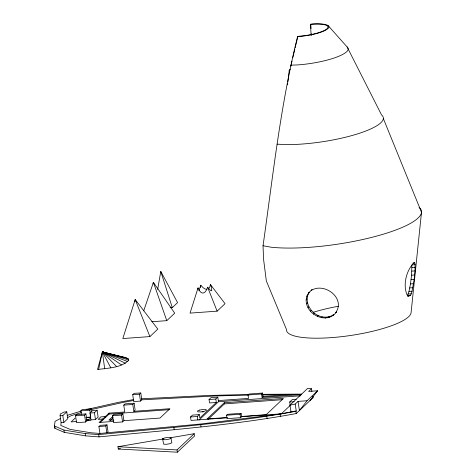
<?xml version="1.0" encoding="UTF-8"?>
<svg xmlns="http://www.w3.org/2000/svg" width="476" height="476" viewBox="0 0 476 476"><rect width="100%" height="100%" fill="white"/><g stroke="black" fill="none" stroke-linecap="round" stroke-linejoin="round"><path stroke-width="0.71" d="M410.502 295.471L407.438 295.697L408.997 291.401L410.479 283.898L411.567 275.188L411.877 264.906L415.042 264.674L415.001 270.886L414.197 279.323L412.067 291.175L410.633 295.34L407.593 296.173M197.915 289.099L198.046 287.891L199.539 290.812L201.229 292.597L203.002 293.115L204.734 292.341L206.31 290.324L207.619 287.201L209.511 289.462L210.922 290.669L211.755 290.753L211.493 287.587L210.422 284.553L209.743 287.082L208.565 288.73M61.112 422.64L60.089 415.78L60.279 414.043L64.058 412.043L66.771 411.841L67.8 418.702L63.832 422.444L61.112 422.64L60.809 425.431L70.127 429.388L91.112 432.791L99.936 433.457L201.449 423.932L280.584 413.965L296.233 410.937L295.209 404.076L298.053 401.399L307.074 400.744L317.653 390.766L308.627 391.421L311.471 388.737L311.881 391.486M287.575 84.841L287.742 83.371M287.909 81.902L289.235 70.139L290.295 69.145M313.012 396.419L313.184 397.561L296.233 413.549C231.134 425.639 164.857 430.316 99.05 436.897L85.591 435.861L64.266 432.351L54.829 428.287L54.49 426.002L55.032 421.355L60.678 418.356M54.829 428.287L54.984 426.96M383.353 118.572L421.51 212.308L411.085 312.649A62.957 14.482 -8.5 0 1 347.355 335.949A62.957 14.482 -8.5 0 1 286.516 329.576L266.328 280.905L263.573 259.313L263.032 245.753C273.028 175.84 280.388 105.172 297.607 36.545L298.976 36.253A22.848 5.254 -8.5 0 0 327.03 28.685A22.848 5.254 -8.5 0 0 311.691 24.264L310.495 24.389L311.12 35.218M134.886 301.73L135.196 299.529L157.824 329.106L149.892 336.586L122.82 338.549L135.196 299.529L149.892 336.586M200.545 287.433L200.848 285.249L202.972 287.575L205.061 288.98L206.965 289.378M157.645 289.467L160.787 271.463L177.584 302.611L172.294 307.603L170.128 307.758M153.147 283.815L153.403 282.357L174.71 313.178L166.779 320.663L151.814 321.746M290.842 66.188L291.098 64.76M306.163 299.88L306.824 296.221L308.502 293.043L312.012 289.676L311.078 290.556C324.192 281.875 345.909 298.137 335.747 312.619L336.651 311.768C327.333 325.096 305.574 314.779 306.163 299.88L307.079 299.011L307.746 295.352L309.424 292.169L308.502 293.043M98.615 369.483L102.382 351.889L125.902 357.66L128.121 358.696L128.782 360.04C121.481 368.043 107.641 368.037 97.515 369.525L102.382 351.889L121.564 356.827M291.431 63.338L291.943 61.202M292.788 57.644L294.822 49.105M295.162 47.677L297.869 36.295M198.046 287.891L190.043 313.119L217.115 311.155L225.053 303.676L210.422 284.553M200.848 285.249L198.873 290.652M143.716 310.822L153.403 282.357L166.779 320.663M307.074 400.744L299.416 410.544L298.053 401.399M309.995 400.566L317.653 390.766M310.495 24.389L311.953 24.014A23.8 5.474 -8.5 0 1 327.934 28.619A23.8 5.474 -8.5 0 1 298.708 36.503L297.607 36.545M60.089 415.78L62.808 415.584L66.771 411.841M75.547 415.81L76.868 414.566L85.894 413.912L86.918 420.772L85.597 422.016L76.571 422.67L75.547 415.81L84.567 415.155L85.894 413.912M81.348 414.251L80.831 410.824L82.158 409.574L91.178 408.92L91.588 411.669M75.089 418.172L71.126 421.914L76.541 421.522M80.831 410.824L89.857 410.169L91.178 408.92M90.964 419.903L89.934 413.043L92.582 410.55L97.092 410.217L98.121 417.077L95.474 419.576L90.964 419.903L90.303 420.522L86.918 420.772M89.934 413.043L94.45 412.716L97.092 410.217M134.107 403.22L132.786 404.463L133.815 411.323L135.136 410.08L134.107 403.22L125.087 403.874L123.766 405.118L124.789 411.978L108.998 413.126L99.079 422.48L113.437 421.433M100.257 422.414L109.129 414.043L169.313 409.675M99.936 433.457L98.907 426.597L100.234 425.348L106.999 424.86L108.028 431.714L106.856 432.821L105.833 425.96L106.999 424.86M132.715 394.711L134.19 393.325L140.783 392.98L141.812 399.834L140.491 401.084L133.738 401.571L132.715 394.711L139.462 394.223L140.783 392.98M112.526 415.721L113.847 414.471L122.873 413.817L123.897 420.677L122.576 421.926L113.55 422.581L112.526 415.721L121.553 415.066L122.873 413.817M112.925 416.357L108.956 420.094L113.818 420.028M110.158 420.534L113.133 417.726M306.824 296.221L307.746 295.352M306.562 303.759L307.49 302.885L307.079 299.011M227.302 417.779L191.049 420.409L190.537 416.982L192.518 415.108L199.289 414.62L199.801 418.047L216.324 402.464L215.812 399.031L217.794 397.162L218.478 401.732L199.063 420.046M216.324 402.464L209.559 402.952L209.047 399.525L211.029 397.65L217.794 397.162M307.996 307.597L308.906 306.74L307.49 302.885M190.537 416.982L197.302 416.488L199.289 414.62M310.37 311.137L311.274 310.287L308.906 306.74M313.517 314.136L314.422 313.285C319.902 317.51 327.988 318.807 333.813 314.493L332.914 315.344M241.064 416.5L266.197 414.673L283.387 398.466L224.25 402.755L207.06 418.963L227.022 417.517M208.31 419.094L224.422 403.898L282.815 399.661M317.23 316.391L318.129 315.54M117.935 446.72L177.03 449.915L194.214 433.701L194.559 435.992L177.37 452.2L118.28 449.005L117.935 446.72L163.702 438.908M321.246 317.742L322.139 316.897M325.292 318.099L326.191 317.254M327.946 317.563L328.845 316.718M329.315 317.248L330.207 316.403M226.534 415.233L227.522 414.298L241.064 413.317L241.576 416.744L240.582 417.678L227.046 418.66L226.534 415.233L240.071 414.251L241.064 413.317M218.311 400.59L248.531 398.4L248.02 394.967L249.007 394.033L262.544 393.051L263.061 396.484L262.068 397.418L261.556 393.985L262.544 393.051M241.576 416.744L281.34 413.817L290.217 405.445L289.705 402.018L292.347 399.525L296.221 399.239M290.997 411.948L289.967 405.088L307.686 388.38L311.471 388.737M54.49 426.002L63.927 430.066L85.252 433.577L98.71 434.612C164.517 428.031 230.795 423.354 295.888 411.264L296.233 410.937M67.503 417.619L71.138 415.691L81.461 412.549M162.602 438.854L164.744 437.926L168.147 437.361L170.807 437.486L171.86 442.805L169.718 443.733L166.314 444.304L163.655 444.173L162.602 438.854L162.97 439.604L165.63 439.729L169.034 439.164L171.176 438.235M67.175 415.381L81.206 411.085M86.132 409.634L118.357 402.351L133.548 399.56M91.094 409.61L123.391 402.345L133.821 400.435M289.967 405.088L295.209 404.076M170.967 437.67L194.214 433.701M118.28 449.005L120.458 448.636M202.181 411.978L203.609 411.74M98.907 426.597L105.833 425.96M412.859 263.097L414.763 262.96L415.042 264.674M411.972 267.607L415.126 267.381M411.865 271.118L415.001 270.886M411.567 275.188L414.685 274.961M411.091 279.549L414.197 279.323M410.479 283.898L413.567 283.672M409.765 287.938L412.841 287.718M408.997 291.401L412.067 291.175M408.235 294.043L411.294 293.823M407.575 295.566L410.633 295.34M407.825 295.911L409.657 295.78M248.02 394.967L261.556 393.985M123.766 405.118L132.786 404.463M209.047 399.525L215.812 399.031M263.061 396.484L289.729 394.544L301.736 394.58L262.068 397.418M218.478 401.732L300.832 395.758M133.815 411.323L169.914 408.705L159.995 418.059L123.897 420.677M289.705 402.018L294.216 401.69M86.025 417.381L90.88 417.03M141.812 399.834L215.64 395.955L248.115 395.116M141.592 398.775L207.828 395.497L248.823 394.455M290.652 65.176L297.916 64.903A39.663 9.127 -8.5 0 0 347.093 46.922L381.568 114.954A64.218 14.774 -8.5 0 1 357.327 133.958A64.218 14.774 -8.5 0 1 286.778 144.633L277.115 144.168M262.234 394.925L289.729 394.544M262.157 394.324L301.629 394.11M263.032 245.753L271.219 247.228A88.137 20.278 -8.5 0 0 376.159 236.221A88.137 20.278 -8.5 0 0 419.064 207.34M122.272 357.012L125.902 357.66M104.69 368.846L102.382 351.889L128.121 358.696M110.801 367.829L102.382 351.889L128.782 360.04M116.537 366.496L102.382 351.889L107.183 353.448M408.819 296.084L407.355 295.548C402.5 285.082 406.242 270.386 414.298 262.347L414.763 262.96M121.499 364.943L102.382 351.889L127.836 361.599M103.566 352.633L102.382 351.889L125.355 363.271M102.382 351.889L103.643 352.567M311.274 310.287L314.422 313.285M328.214 25.716L347.093 46.922M207.619 287.201L217.115 311.155M160.787 271.463L172.294 307.603M312.667 396.746L312.839 397.888M295.888 411.264L296.233 413.549M280.144 414.382L280.483 416.667M266.774 416.232L267.119 418.517M240.071 414.251L240.582 417.678M224.25 402.755L224.422 403.898M200.688 424.651L201.027 426.942M197.302 416.488L197.814 419.915M173.877 427.513L174.216 429.798M177.03 449.915L177.37 452.2M139.462 394.223L140.491 401.084M121.553 415.066L122.576 421.926M108.998 413.126L109.129 414.043M105.493 417.47L105.357 416.554L100.847 416.881L98.205 419.374L102.715 419.047L102.852 419.963M98.71 434.612L99.05 436.897M94.45 412.716L95.474 419.576M89.857 410.169L90.267 412.912M90.476 414.287L90.678 415.655M84.567 415.155L85.597 422.016M85.252 433.577L85.591 435.861M62.808 415.584L63.832 422.444M63.927 430.066L64.266 432.351M310.763 24.139L311.06 28.59M311.405 33.778L311.5 35.266M313.143 312.339A60.44 13.905 -8.5 0 1 338.472 306.247M86.043 417.666A5.938 1.368 -8.5 0 1 90.232 418.249A5.938 1.368 -8.5 0 1 87.209 420.04M86.382 419.957A5.938 1.368 -8.5 0 1 88.982 419.957M199.694 410.05L197.433 411.026L197.82 411.811L200.628 411.942L204.204 411.347L206.459 410.372L206.072 409.586L203.27 409.449L199.694 410.05"/></g></svg>
